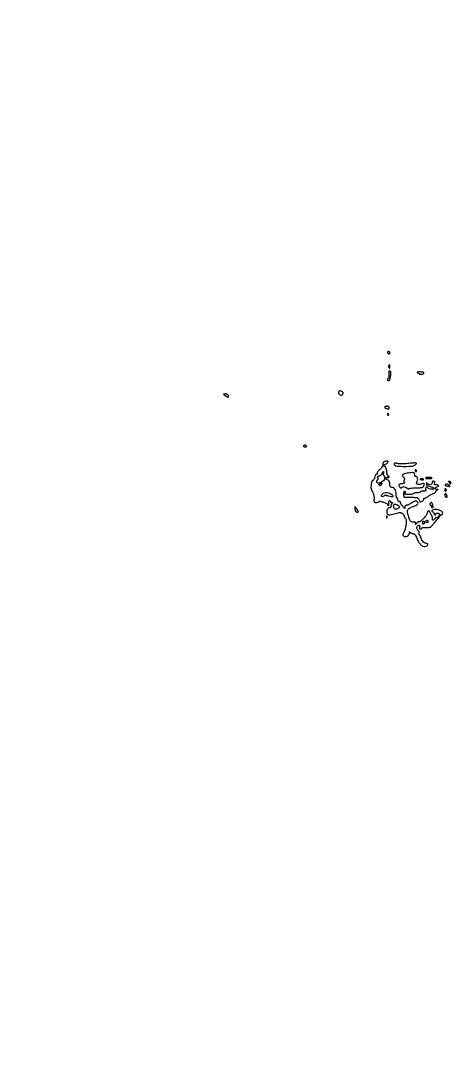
# Model space of a CAD drawing. Extents: x 0 to 4160, y 0 to 3120.
# Drawn here: x 781 to 1270, y 1151 to 2324 of the extents above; entities that cross this region are included whole.
import ezdxf

# ---------------------------------------------------------------- set-up
doc = ezdxf.new("R2010")
doc.units = 0

msp = doc.modelspace()

# ---------------------------------------------------------------- linework, layer by layer
for points in [[(4159.499279, 606.274193, 0.000001), (4159.667734, 974.478125, 0.000057)], [(757.647081, 3119.740147, 0.000002), (520.492565, 3119.487217, 0.4139)], [(1964.75, 0.149832, 0.000016), (2717.930904, 0.232101, 0.000028), (3351.473438, 0.357111)]]:
    msp.add_lwpolyline(points, format="xyb")
for points in [[(1196, 1948.106989, 0.13875), (1196.108626, 1947.723081, 0.061199), (1196.440625, 1947.307216, 0.053891), (1196.926204, 1946.924763, 0.048303), (1197.5, 1946.638374, 0.075244), (1198.114961, 1946.503306, 0.151899), (1198.592642, 1946.617923, 0.166113), (1198.893789, 1946.972145, 0.094119), (1199, 1947.531385, 0.10122), (1198.885371, 1948.091819, 0.098432), (1198.559375, 1948.568594, 0.097416), (1198.072505, 1948.887999, 0.096899), (1197.5, 1949, 0.057609), (1196.926285, 1948.933678, 0.076852), (1196.440625, 1948.737678, 0.095748), (1196.115158, 1948.447641, 0.164455)], [(1197.709436, 1923.129646, -0.025045), (1197.844389, 1921.512401, -0.040769), (1197.777888, 1920.137152, -0.049721), (1197.535867, 1919.099631, -0.173895), (1197.11428, 1918.570629, 0.096953), (1196.278522, 1917.796901, 0.18441), (1196.041161, 1916.925351, 0.23321), (1196.455213, 1916.260589, 0.139777), (1197.369158, 1916, 0.206657), (1197.961367, 1916.255688, 0.067094), (1198.528924, 1917.047906, 0.050917), (1199.015274, 1918.244936, 0.030101), (1199.358152, 1919.75, 0.010695), (1199.8899, 1923.458393, 0.056532), (1199.906482, 1925.508512, 0.142844), (1199.468102, 1926.579177, 0.228456), (1198.595157, 1927, 0.18369), (1197.971829, 1926.763005, 0.156039), (1197.611047, 1926.153629, 0.072693), (1197.520673, 1925.024123, 0.017012)], [(1197.446149, 1932.912868, 0.11056), (1197.2733, 1932.413694, 0.077894), (1197.298536, 1931.818176, 0.072722), (1197.512254, 1931.219746, 0.074436), (1197.887132, 1930.712868, 0.062607), (1198.413659, 1930.303935, 0.339454), (1198.75, 1930.344219, 0.178281), (1198.95293, 1930.770569, 0.02285), (1199, 1931.8, 0.022936), (1198.929611, 1933.333642, 0.217734), (1198.610971, 1933.889506, 0.382301), (1198.138681, 1933.837919, 0.044558)], [(1230, 1925.271109, -0.034436), (1230.617903, 1924.9858, -0.028345), (1231.234114, 1924.601104, -0.029242), (1231.760901, 1924.180975, -0.064877), (1232.094857, 1923.792065, 0.263618), (1233.136825, 1923.255762, 0.050355), (1235.326644, 1923.566122, 0.060022), (1237.206062, 1924.276365, 0.435569), (1237.434072, 1925.106674, 0.187485), (1236.979227, 1925.449982, 0.026468), (1235.813046, 1925.714395, 0.027169), (1234.336342, 1925.886038, 0.020059), (1232.690983, 1925.921053, 0.01301), (1231.172966, 1925.852917, 0.041552), (1230.171726, 1925.697566, 0.22382), (1229.91341, 1925.489797, 0.440623)], [(1012.891663, 1898.941727, 0.027618), (1014.600996, 1897.671203, 0.194467), (1015.596849, 1897.469512, 0.393902), (1016.006242, 1898.023976, 0.063068), (1015.654923, 1899.456872, 0.113574), (1015.25916, 1900.044662, 0.067161), (1014.566558, 1900.536933, 0.061755), (1013.697834, 1900.864354, 0.062999), (1012.781385, 1900.966731), (1010.5, 1900.933461)], [(1141.162208, 1903.695448, 0.129109), (1140.652058, 1902.600267, 0.16351), (1140.812457, 1901.502015, 0.1253), (1141.678864, 1900.51113, 0.062632), (1143.167241, 1899.740201, 0.078001), (1143.887692, 1899.596311, 0.106338), (1144.538497, 1899.708319, 0.112054), (1145.061652, 1900.070464, 0.094207), (1145.417241, 1900.64493, 0.019264), (1145.888344, 1902.029868, 0.168558), (1145.859837, 1902.668381, 0.159711), (1145.441799, 1903.169412, 0.016829), (1144.105005, 1903.943803, 0.044071), (1143.16736, 1904.343899, 0.100189), (1142.405627, 1904.432285, 0.119622), (1141.755794, 1904.215272, 0.07958)], [(1193, 1886.106989, 0.223672), (1193.320729, 1885.425896, 0.05357), (1194.39203, 1884.718556, 0.051123), (1195.760309, 1884.180975, 0.068156), (1197.081787, 1884, 0.16037), (1197.432018, 1884.115298, 0.096657), (1197.730275, 1884.440625, 0.078243), (1197.931713, 1884.926346, 0.05931), (1198, 1885.5, 0.140575), (1197.822179, 1886.11998, 0.118484), (1197.333333, 1886.6, 0.088208), (1196.543379, 1886.90137, 0.04716), (1195.5, 1887, 0.033947), (1194.542413, 1886.934911, 0.051882), (1193.734375, 1886.737678, 0.06743), (1193.178044, 1886.449646, 0.244294)], [(1196, 1878, 0.105053), (1196.081062, 1877.618444, 0.099167), (1196.311086, 1877.29375, 0.09642), (1196.654762, 1877.076123, 0.093332), (1197.059017, 1877, 0.108972), (1197.413961, 1877.078288, 0.182303), (1197.6254, 1877.29375, 0.161196), (1197.656512, 1877.6179, 0.082592), (1197.5, 1878, 0.029505), (1197.231006, 1878.382774, 0.035638), (1196.933975, 1878.70625, 0.038439), (1196.65171, 1878.934461, 0.151918), (1196.440983, 1879, 0.210953), (1196.272352, 1878.92554, 0.081139), (1196.129539, 1878.70625, 0.061769), (1196.032345, 1878.382849, 0.042167)], [(1101, 1842, 0.195654), (1101.155423, 1841.618015, 0.086673), (1101.604836, 1841.29375, 0.066561), (1102.270941, 1841.073608, 0.0466), (1103.059017, 1841, 0.047867), (1103.804599, 1841.071541, 0.104212), (1104.33165, 1841.29375, 0.181468), (1104.558599, 1841.621877, 0.202618), (1104.5, 1842, 0.08825), (1104.157656, 1842.382836, 0.053305), (1103.640225, 1842.70625, 0.051278), (1103.038022, 1842.925833, 0.061875), (1102.440983, 1843, 0.067639), (1101.890182, 1842.925146, 0.08433), (1101.423289, 1842.70625, 0.09965), (1101.111069, 1842.38134, 0.142666)], [(1192.75, 1824.310674, 0.105611), (1192.029695, 1823.948354, 0.090005), (1191.471279, 1823.304917, 0.078193), (1191.118842, 1822.420421, 0.055835), (1191, 1821.359524, -0.091064), (1190.76713, 1820.09152, -0.046245), (1190.050928, 1818.630109, -0.039403), (1188.917719, 1817.065609, -0.027264), (1187.411206, 1815.481027, 0.023535), (1186.084595, 1814.106333, 0.034946), (1185.071413, 1812.775425, 0.037906), (1184.446809, 1811.645654, 0.250776), (1184.485536, 1811.023403, -0.08098), (1184.6467, 1810.633512, -0.217945), (1184.58884, 1810.346343, -0.214628), (1184.332354, 1810.199504, -0.078847), (1183.906015, 1810.225223, 0.247283), (1183.354343, 1810.074194, 0.06504), (1182.752895, 1809.343738, 0.049256), (1182.184678, 1808.198328, 0.029689), (1181.732346, 1806.75, -0.029857), (1181.283334, 1805.313985, -0.041767), (1180.703293, 1804.101562, -0.048247), (1180.086059, 1803.248101, -0.215297), (1179.536585, 1803, 0.249027), (1178.982947, 1802.706028, 0.051763), (1178.446039, 1801.702117, 0.040642), (1177.976159, 1800.217049, 0.022249), (1177.632827, 1798.337836, 0.024188), (1177.411878, 1795.829241, 0.053175), (1177.540195, 1793.910241, 0.05739), (1178.059903, 1792.153748, 0.032691), (1179.059462, 1790.174647, -0.035843), (1179.83836, 1788.608016, -0.02718), (1180.470192, 1786.795298, -0.027785), (1180.877372, 1785.020205, -0.0558), (1180.961241, 1783.586812, 0.004824), (1180.905949, 1782.313345, 0.00483), (1180.875266, 1781.039563, 0.004728), (1180.869743, 1779.927611, 0.019099), (1180.898683, 1779.25, 0.288471), (1181.542006, 1778.390569, 0.080791), (1183.260854, 1778.032645, 0.071309), (1185.228386, 1778.226697, 0.137026), (1186.598648, 1778.998648, -0.257668), (1188.053588, 1779.418649, -0.025006), (1191.714254, 1778.392379, -0.024438), (1195.244748, 1777.014085, -0.295619), (1196, 1775.84831, 0.130699), (1196.086033, 1775.524805, 0.100648), (1196.327995, 1775.249191, 0.088418), (1196.689944, 1775.063814, 0.074375), (1197.116577, 1775, 0.222095), (1197.522036, 1775.189445, 0.112088), (1197.784949, 1775.702744, 0.072403), (1197.869548, 1776.501153, 0.037491), (1197.755249, 1777.5, -0.034313), (1197.61859, 1778.630651, -0.103413), (1197.737416, 1779.394084, -0.16816), (1198.1035, 1779.834309, -0.136816), (1198.697689, 1780, -0.074163), (1199.195129, 1779.925808, -0.150761), (1199.51926, 1779.70625, -0.187819), (1199.621825, 1779.380281, -0.122381), (1199.5, 1779, 0.16427), (1199.412109, 1778.621116, 0.190626), (1199.580225, 1778.29375, 0.123315), (1200.011542, 1778.072343, 0.057278), (1200.640983, 1778, -0.026925), (1201.498867, 1777.95377, -0.26259), (1201.783538, 1777.75, -0.282522), (1201.744874, 1777.414501, -0.030001), (1201.2, 1776.8, 0.062206), (1200.740359, 1776.209158, 0.039117), (1200.3525, 1775.42375, 0.038823), (1200.08791, 1774.577103, 0.056383), (1200, 1773.8, -0.074946), (1199.896331, 1773.112261, -0.088732), (1199.595343, 1772.52875, -0.100686), (1199.147782, 1772.138677, -0.129766), (1198.622445, 1772, 0.147737), (1197.08542, 1771.535714, 0.116968), (1195.895004, 1770.260994, 0.10217), (1195.297383, 1768.425095, 0.089481), (1195.43352, 1766.408855, 0.139868), (1196.344483, 1764.83189, 0.184117), (1197.858449, 1764.183084, 0.065858), (1200.654015, 1764.437649, 0.007355), (1206.882737, 1765.942431, -0.01577), (1209.338675, 1766.492187, -0.069725), (1210.815033, 1766.565263, -0.103236), (1211.95405, 1766.21852, -0.058645), (1213.132737, 1765.379874, -0.027327), (1213.847419, 1764.658289, -0.030499), (1214.451492, 1763.887888, -0.031963), (1214.877974, 1763.176549, -0.119611), (1215, 1762.673753, 0.097445), (1215.098506, 1762.173107, 0.030035), (1215.433646, 1761.476837, 0.028777), (1215.911257, 1760.725422, 0.027965), (1216.476243, 1760.026252, -0.09233), (1217.175778, 1758.888921, -0.07736), (1217.475462, 1757.502456, -0.044434), (1217.414325, 1755.488433, -0.01013), (1216.939776, 1752.106673, -0.015519), (1216.442889, 1749.532876, -0.015599), (1215.788019, 1746.999295, -0.015605), (1215.080418, 1744.830261, -0.058439), (1214.441004, 1743.550304, 0.022282), (1213.679846, 1742.267393, 0.117056), (1213.472271, 1741.480365, 0.167912), (1213.677853, 1740.833908, 0.059433), (1214.355834, 1740.119647, 0.173093), (1216.221161, 1739.438888, 0.111333), (1218.49433, 1739.934358, 0.111276), (1220.335828, 1741.357666, 0.172795), (1221.015313, 1743.225249, -0.02071), (1221.060727, 1744.16779, -0.140397), (1221.227133, 1744.598698, -0.414456), (1221.478677, 1744.6335, -0.08936), (1221.809027, 1744.274761, 0.10078), (1222.281057, 1743.784894, 0.042237), (1223.080307, 1743.328725, 0.039551), (1224.046354, 1742.970445, 0.041195), (1225.043714, 1742.774761, -0.093323), (1226.349286, 1742.374467, -0.099556), (1227.386014, 1741.532551, -0.063811), (1228.32869, 1740.038344, -0.018078), (1229.399554, 1737.5, 0.039638), (1231.357703, 1733.365382, 0.068039), (1233.684125, 1730.351729, 0.088231), (1236.230782, 1728.603809, 0.136134), (1238.853025, 1728.194344, 0.097897), (1240.751447, 1728.8043, 0.190579), (1241.746437, 1730.014528, 0.305483), (1241.419453, 1731.145265, 0.156549), (1239.989939, 1731.725805, -0.131195), (1238.127475, 1732.376435, -0.057395), (1236.130881, 1734.098296, -0.05726), (1234.567946, 1736.241498, -0.124645), (1234.033269, 1738.190983, 0.05491), (1233.942862, 1738.885846, 0.048523), (1233.701967, 1739.575474, 0.051309), (1233.355999, 1740.15849, 0.095068), (1232.95215, 1740.529573, -0.117366), (1232.572985, 1740.910134, -0.063327), (1232.299599, 1741.516754, -0.0577), (1232.166228, 1742.242864, -0.057575), (1232.20215, 1742.980785, 0.092109), (1232.185383, 1743.817531, 0.044254), (1231.875031, 1744.849312, 0.041854), (1231.348334, 1745.90101, 0.046764), (1230.670296, 1746.809008, -0.035749), (1229.78525, 1747.941397, -0.106478), (1229.422318, 1748.850643, -0.117158), (1229.483163, 1749.776431, -0.048166), (1229.970469, 1750.944821, -0.092123), (1230.999097, 1752.229596, -0.28269), (1232.053689, 1752.400804, -0.286589), (1232.671609, 1751.539851, -0.093176), (1232.47329, 1749.915843, 0.046956), (1232.284173, 1749.043503, 0.147015), (1232.385959, 1748.458592, 0.191024), (1232.767014, 1748.118221, 0.088118), (1233.432612, 1748, 0.064784), (1234.031834, 1748.077967, 0.082376), (1234.53958, 1748.306637, 0.098873), (1234.879242, 1748.645786, 0.148336), (1235, 1749.043872, -0.319918), (1235.292953, 1749.454868, -0.04747), (1236.3407, 1749.7084, -0.03604), (1237.890411, 1749.817832, -0.017013), (1239.895477, 1749.746469, 0.017572), (1242.618823, 1749.65259, 0.072667), (1244.244188, 1749.891197, 0.101092), (1245.451406, 1750.538744, 0.05287), (1246.645477, 1751.766925, -0.007996), (1247.610259, 1752.955926, -0.002678), (1249.056796, 1754.662843, -0.002664), (1250.678297, 1756.53528, -0.003042), (1252.25, 1758.308899, 0.00836), (1253.686709, 1759.965342, 0.012008), (1254.898438, 1761.483104, 0.007897), (1255.851509, 1762.779522, 0.155777), (1256, 1763.244572, -0.166576), (1256.09875, 1763.532758, -0.095246), (1256.378114, 1763.778093, -0.076133), (1256.794847, 1763.943934, -0.056753), (1257.287196, 1764, 0.132088), (1257.788551, 1764.134798, 0.09217), (1258.235307, 1764.518125, 0.080849), (1258.559932, 1765.089731, 0.070105), (1258.707257, 1765.763829, 0.21603), (1258.144389, 1767.304208, 0.081513), (1256.250746, 1768.691496, 0.064845), (1253.48684, 1769.669499, 0.052696), (1250.359652, 1770, 0.049591), (1248.078753, 1769.773219, 0.13365), (1246.634477, 1769.050576, 0.358687), (1246.500095, 1768.175392, 0.16856), (1247.436618, 1767.385948, -0.071345), (1248.034297, 1767.052528, -0.06366), (1248.540757, 1766.553054, -0.066843), (1248.883498, 1765.97037, -0.099885), (1249, 1765.393011, 0.070083), (1249.074991, 1764.860624, 0.085896), (1249.29375, 1764.409197, 0.100138), (1249.618662, 1764.107379, 0.138107), (1250, 1764, 0.099038), (1250.381638, 1764.076342, 0.097945), (1250.70625, 1764.29375, 0.097945), (1250.923658, 1764.618362, 0.099038), (1251, 1765, -0.191087), (1251.151477, 1765.381882, -0.088204), (1251.5875, 1765.70625, -0.068025), (1252.234582, 1765.926307, -0.048028), (1253, 1766, -0.060781), (1253.76246, 1765.90697, -0.080926), (1254.403158, 1765.632812, -0.100145), (1254.825898, 1765.226608, -0.159112), (1254.968197, 1764.75, -0.111343), (1254.601346, 1763.296385, -0.058881), (1253.566789, 1761.739849, -0.068277), (1252.382722, 1760.679736, -0.359168), (1251.57612, 1760.757213, 0.212193), (1251.221944, 1760.893451, 0.122434), (1250.776979, 1760.758424, 0.082449), (1250.301602, 1760.355734, 0.048353), (1249.875307, 1759.74167, -0.072398), (1248.975971, 1758.570239, -0.148849), (1247.95803, 1758.045481, -0.322057), (1247.313273, 1758.351137, -0.18097), (1247.180261, 1759.25, 0.147411), (1247.022649, 1761.17814, 0.021995), (1245.423429, 1764.776043, 0.017365), (1243.548942, 1768.232119, 0.345516), (1242.5, 1768.643498, 0.155712), (1242.09139, 1768.363628, 0.049147), (1241.691589, 1767.730303, 0.043653), (1241.359026, 1766.891916, 0.036443), (1241.152218, 1765.956243, -0.126292), (1240.108624, 1763.459617, -0.028501), (1237.106176, 1759.925004, -0.026368), (1233.768047, 1756.771813, -0.17789), (1231.667337, 1756, 0.094182), (1230.9923, 1755.871709, 0.054827), (1230.260554, 1755.485938, 0.052142), (1229.586372, 1754.919351, 0.060147), (1229.080099, 1754.25, -0.005401), (1228.418823, 1753.142346, -0.290923), (1228.208241, 1753.039175, -0.369608), (1228.065847, 1753.191391, -0.006928), (1228.030409, 1754.366631, 0.064569), (1227.910175, 1755.188586, 0.165286), (1227.574076, 1755.677952, 0.163214), (1227.006039, 1755.864805, 0.062582), (1226.171041, 1755.754979, -0.123881), (1224.391252, 1755.738475, -0.106875), (1222.703983, 1756.553881, -0.096929), (1221.380494, 1758.079942, -0.083694), (1220.643748, 1760.072392, 0.015822), (1220.395466, 1761.188865, 0.008493), (1220.022437, 1762.550232, 0.008448), (1219.594517, 1763.927105, 0.013093), (1219.174294, 1765.098609, -0.099929), (1218.696455, 1767.8592, -0.135441), (1219.43363, 1770.26746, -0.124123), (1221.372317, 1772.100972, -0.076571), (1224.328487, 1773.205919, 0.05505), (1228.144651, 1774.448752, 0.130012), (1230.44647, 1776.323144, 0.305389), (1230.509766, 1778.079072, 0.191869), (1228.792717, 1779.343955, 0.087214), (1227.626256, 1779.439573, 0.060443), (1226.329941, 1779.159292, 0.04975), (1224.906922, 1778.50133, 0.029782), (1223.359439, 1777.460586, -0.027552), (1221.972554, 1776.518849, -0.026568), (1220.47398, 1775.722797, -0.027564), (1219.080725, 1775.166214, -0.081416), (1218.066722, 1775, 0.08531), (1216.875836, 1774.795321, 0.170264), (1216.140358, 1774.203348, 0.130173), (1215.817801, 1773.149052, 0.041773), (1215.892862, 1771.5, -0.58281), (1215.728914, 1771.376805, -0.072276), (1215.248235, 1771.675, -0.030861), (1214.471064, 1772.415532, -0.012964), (1213.51625, 1773.5, -0.018672), (1212.556401, 1774.740233, -0.021905), (1211.744705, 1775.985938, -0.021489), (1211.158013, 1777.083959, -0.111402), (1211.004967, 1777.75, 0.119091), (1210.887765, 1778.22678, 0.100228), (1210.560834, 1778.632812, 0.091843), (1210.073279, 1778.905493, 0.081874), (1209.5, 1779, -0.130775), (1208.924246, 1779.153209, -0.10214), (1208.4375, 1779.583333, -0.08892), (1208.111864, 1780.230589, -0.072314), (1208, 1781, 0.046023), (1207.929388, 1781.765515, 0.065959), (1207.718075, 1782.4125, 0.086021), (1207.406908, 1782.849256, 0.197547), (1207.040257, 1783, -0.251786), (1206.676443, 1783.195607, -0.06734), (1206.380952, 1783.807812, -0.051432), (1206.189262, 1784.696551, -0.033156), (1206.143541, 1785.75, 0.046356), (1205.914885, 1789.02386, 0.050967), (1205.084695, 1792.092418, 0.059601), (1203.907249, 1794.326034, 0.278347), (1202.636216, 1794.899225, -0.041048), (1200.836886, 1794.832182, -0.148051), (1199.766593, 1795.209309, -0.174299), (1199.186182, 1796.070711, -0.062027), (1199, 1797.565741, 0.057243), (1198.727273, 1799.94012, 0.068528), (1197.923344, 1802.040419, 0.083828), (1196.768639, 1803.498895, 0.185551), (1195.464816, 1804, -0.094956), (1194.905695, 1804.10715, -0.096892), (1194.43029, 1804.413124, -0.098845), (1194.112041, 1804.869735, -0.103276), (1194, 1805.40638, -0.121219), (1194.138214, 1805.968104, -0.169691), (1194.512551, 1806.318305, -0.120594), (1195.136109, 1806.429127, -0.047946), (1196, 1806.289749, 0.049197), (1196.795948, 1806.16337, 0.093918), (1197.43592, 1806.245827, 0.138651), (1197.844871, 1806.520216, 0.177913), (1198, 1806.942386, 0.085623), (1197.929999, 1807.348164, 0.164461), (1197.727883, 1807.60451, 0.180037), (1197.426617, 1807.672155, 0.104931), (1197.073643, 1807.545514, -0.441692), (1196.671982, 1807.660263, -0.03692), (1196.214135, 1808.784089, -0.030626), (1195.782683, 1810.460973, -0.016577), (1195.448499, 1812.565904, 0.019363), (1195.07376, 1814.844256, 0.031242), (1194.56053, 1816.74141, 0.034589), (1193.974981, 1818.142684, 0.186991), (1193.374855, 1818.686396, -0.098613), (1192.444794, 1819.273388, -0.171864), (1192.035829, 1820.076886, -0.260988), (1192.29496, 1820.725322, -0.171664), (1193.071429, 1821, 0.145345), (1194.068556, 1821.296109, 0.035066), (1195.457373, 1822.346292, 0.033866), (1196.675751, 1823.564303, 0.181412), (1197, 1824.428571, 0.344206), (1196.727537, 1824.777464, 0.068234), (1195.884624, 1824.8693, 0.041188), (1194.558988, 1824.722806, 0.015806)], [(1204.258929, 1822.330693, 0.081854), (1203.735679, 1822.016788, 0.244788), (1203.583001, 1821.642126, 0.146765), (1203.781607, 1821.151471, 0.027339), (1204.4375, 1820.419643, 0.184816), (1207.172626, 1819.198568, 0.013294), (1215.617282, 1818.963774, 0.014637), (1224.016466, 1819.199535, 0.149083), (1227.25, 1820.392046, 0.052807), (1228.748388, 1821.801494, 0.478609), (1228.606979, 1822.568498, 0.140407), (1227.14735, 1822.889861, 0.011718), (1223.25, 1822.554975, -0.00598), (1217.214745, 1821.966552, -0.015144), (1212.813933, 1821.724512, -0.019945), (1209.588892, 1821.773622, -0.065502), (1207.5, 1822.166542, 0.035623), (1206.643145, 1822.381256, 0.030937), (1205.722935, 1822.485179, 0.03218), (1204.875855, 1822.473544, 0.074875)], [(1191.52671, 1811.084157, 0.055621), (1191.371574, 1810.303639, 0.06322), (1191.402963, 1809.54216, 0.072852), (1191.606409, 1808.913363, 0.140631), (1191.959323, 1808.52514, -0.126354), (1192.359218, 1808.109293, -0.046658), (1192.694301, 1807.361403, -0.042527), (1192.923094, 1806.43835, -0.039512), (1193, 1805.466663, -0.164303), (1192.381279, 1803.63463, -0.071719), (1190.527256, 1801.814368, -0.066978), (1188.046347, 1800.461422, -0.091631), (1185.54966, 1800, -0.192073), (1184.557305, 1800.395811, -0.168661), (1184.041845, 1801.391814, -0.146466), (1184.222292, 1802.606559, -0.145741), (1185.040677, 1803.52514, 0.138629), (1185.394272, 1803.911056, 0.07326), (1185.600142, 1804.532375, 0.063801), (1185.634903, 1805.283072, 0.056604), (1185.483862, 1806.050845, -0.07404), (1185.333968, 1806.982513, -0.164588), (1185.553611, 1807.657628, -0.131398), (1186.186352, 1808.157587, -0.040397), (1187.348702, 1808.551383, 0.061675), (1188.327664, 1808.93007, 0.053816), (1189.234852, 1809.55047, 0.056644), (1189.939207, 1810.306115, 0.095624), (1190.311897, 1811.084694, -0.030346), (1190.552056, 1811.818101, -0.042062), (1190.859803, 1812.437379, -0.048577), (1191.185585, 1812.872795, -0.210887), (1191.473768, 1813, -0.313479), (1191.680701, 1812.856123, -0.0822), (1191.761985, 1812.437221, -0.053896), (1191.712367, 1811.818782, -0.029905)], [(1218.609851, 1811.263176, 0.038578), (1215.362836, 1810.673198, 0.12306), (1213.445501, 1809.621409, 0.279259), (1213.07624, 1808.33495, 0.171953), (1214.001475, 1806.998937, -0.055064), (1214.847737, 1806.234655, -0.119373), (1215.256489, 1805.465763, -0.110659), (1215.284322, 1804.555684, -0.043396), (1214.939444, 1803.340726, 0.025464), (1214.585612, 1802.245202, 0.101056), (1214.543386, 1801.54297, 0.204535), (1214.784025, 1801.145925, 0.153673), (1215.274751, 1800.984687, -0.523533), (1215.537676, 1800.595133, -0.188394), (1214.986435, 1799.99542, -0.046539), (1213.063199, 1799.266995, -0.065654), (1211.25, 1799.015313, 0.11968), (1209.797123, 1798.65201, 0.22304), (1209.079439, 1797.705274, 0.186437), (1209.288839, 1796.398567, 0.087858), (1210.410972, 1795.073886, 0.043282), (1211.081807, 1794.608797, 0.115588), (1211.63606, 1794.443671, 0.160707), (1212.092663, 1794.564792, 0.110253), (1212.469989, 1794.951442, -0.174408), (1213.477943, 1795.753084, -0.099814), (1215.038184, 1795.953206, -0.090592), (1216.691773, 1795.527286, -0.111784), (1217.950668, 1794.559441, 0.076479), (1218.522121, 1794.05274, 0.06736), (1219.244138, 1793.714384, 0.069991), (1220.001217, 1793.589127, 0.097966), (1220.6751, 1793.705566, -0.048203), (1222.009666, 1794.075028, -0.020435), (1223.85218, 1794.321317, -0.010277), (1226.813279, 1794.533297, -0.001595), (1232.682612, 1794.813613, 0.022201), (1234.807472, 1795.00307, 0.076077), (1236.133991, 1795.391973, 0.115002), (1236.977598, 1796.054909, 0.092367), (1237.523918, 1797.075361, 0.041758), (1237.921409, 1798.821184, 0.31694), (1237.557452, 1799.5316, 0.189514), (1236.545021, 1799.642302, 0.01744), (1234.086394, 1798.880273, -0.058787), (1231.405123, 1798.286342, -0.1863), (1229.663514, 1798.764269, -0.272924), (1229.097388, 1800.096866, -0.107183), (1229.797898, 1802.047991, 0.130411), (1230.358405, 1803.867118, 0.092281), (1230.049125, 1805.99236, 0.133951), (1229.111434, 1807.378181, 0.32673), (1227.949827, 1807.468991, -0.279348), (1227.590841, 1807.465844, -0.147528), (1227.279012, 1807.806116, -0.076624), (1227.067354, 1808.500373, -0.035757), (1227, 1809.440983, 0.078277), (1226.749817, 1811.029255, 0.267217), (1226.003374, 1811.705495, 0.075758), (1224.321902, 1811.810953, 0.003507)], [(1227.5, 1814, 0.029505), (1227.768994, 1813.617226, 0.035638), (1228.066025, 1813.29375, 0.038439), (1228.34829, 1813.065539, 0.151918), (1228.559017, 1813, 0.210953), (1228.727648, 1813.07446, 0.081139), (1228.870461, 1813.29375, 0.061769), (1228.967655, 1813.617151, 0.042167), (1229, 1814, 0.105053), (1228.918938, 1814.381556, 0.099167), (1228.688914, 1814.70625, 0.09642), (1228.345238, 1814.923877, 0.093332), (1227.940983, 1815, 0.108972), (1227.586039, 1814.921712, 0.182303), (1227.3746, 1814.70625, 0.161196), (1227.343488, 1814.3821, 0.082592)], [(1189.361626, 1798.5, -0.081267), (1188.783927, 1797.51082, -0.171219), (1188.031514, 1797.058898, -0.198025), (1187.242198, 1797.210092, -0.10968), (1186.546774, 1797.924318, -0.183658), (1186.471988, 1798.312541, -0.13522), (1186.660981, 1798.712149, -0.095139), (1187.105169, 1799.064426, -0.056469), (1187.737757, 1799.308317, 0.002905), (1188.428732, 1799.492851, 0.004012), (1189.046559, 1799.667042, 0.002552), (1189.563357, 1799.820099, 0.048739), (1189.718615, 1799.883999, -0.621315), (1189.771813, 1799.845694, -0.021827), (1189.703929, 1799.5253, -0.018984), (1189.567179, 1799.067715, -0.009511)], [(1246.875, 1801.5, 0.020331), (1246.818738, 1801.228482, 0.005166), (1246.75, 1800.78371, 0.005259), (1246.682032, 1800.273687, 0.005301), (1246.625, 1799.763695, -0.22184), (1245.985823, 1798.691012, -0.13555), (1244.564155, 1798.208257, -0.113511), (1242.890243, 1798.492424, -0.137153), (1241.642023, 1799.474885, 0.010795), (1240.898595, 1800.446829, 0.288067), (1240.603963, 1800.549495, 0.315208), (1240.403411, 1800.327391, 0.012141), (1240.287299, 1799.163898, 0.123541), (1240.461534, 1798.152819, 0.133598), (1241.090737, 1797.378086, 0.075469), (1242.34725, 1796.736003, 0.018773), (1244.569768, 1796.086749, -0.019622), (1246.267187, 1795.587763, -0.029435), (1247.698619, 1795.009375, -0.029078), (1248.752628, 1794.432204, -0.25845), (1249, 1793.985602, -0.365136), (1248.293745, 1793.147428, -0.060649), (1246.018736, 1793.035253, -0.054985), (1243.507876, 1793.496671, -0.147678), (1242.009138, 1794.48899, 0.101315), (1240.876205, 1795.397921, 0.265762), (1239.871781, 1795.352364, 0.242195), (1239.334215, 1794.436396, 0.090952), (1239.52671, 1792.915843, -0.063519), (1239.708745, 1791.918108, -0.242272), (1239.457717, 1791.358678, -0.147969), (1238.732333, 1791.069105, -0.021506), (1237.126405, 1791, 0.030709), (1235.929463, 1790.926417, 0.036584), (1234.820195, 1790.70625, 0.039668), (1233.937633, 1790.385727, 0.148468), (1233.5, 1790, -0.158284), (1233.044084, 1789.61344, -0.036095), (1232.070061, 1789.29375, -0.033884), (1230.840047, 1789.073436, -0.02738), (1229.5, 1789, 0.02738), (1228.159953, 1788.926564, 0.033884), (1226.929939, 1788.70625, 0.036095), (1225.955916, 1788.38656, 0.158284), (1225.5, 1788, -0.189296), (1224.97928, 1787.609821, -0.023671), (1223.576132, 1787.29375, -0.025183), (1221.802932, 1787.072973, -0.018381), (1219.818538, 1787, -0.007919), (1217.047118, 1787.043894, -0.079186), (1215.912096, 1787.261848, -0.345497), (1215.630801, 1787.7128, -0.147335), (1215.926114, 1788.410972, 0.048135), (1216.356187, 1789.044315, 0.101754), (1216.529414, 1789.609265, 0.141783), (1216.441324, 1790.074898, 0.138006), (1216.117657, 1790.427284, 0.186786), (1215.308617, 1790.578067, 0.249084), (1214.734302, 1790.119982, 0.090851), (1214.435401, 1788.832221, 0.018874), (1214.414121, 1786.5, 0.028245), (1214.532102, 1785.116857, 0.100636), (1214.828816, 1784.283799, 0.180146), (1215.317127, 1783.895685, 0.140276), (1216, 1783.870841, -0.044465), (1216.852753, 1784.002772, -0.009047), (1218.38125, 1784.073943, -0.00947), (1220.167183, 1784.090903, -0.008753), (1222, 1784.041498, 0.001039), (1223.873787, 1783.962045, 0.000984), (1225.782664, 1783.888839, 0.000976), (1227.472511, 1783.830666, 0.003451), (1228.558005, 1783.802918, -0.101109), (1229.499624, 1783.592166, -0.073917), (1230.404588, 1783.01302, -0.063656), (1231.216331, 1782.1001, -0.045767), (1231.880889, 1780.906962, 0.017384), (1232.726029, 1779.163997, 0.190201), (1233.306101, 1778.666783, 0.209618), (1234.038534, 1778.725893, 0.021568), (1235.564297, 1779.634086, 0.034377), (1236.450437, 1780.306009, 0.051747), (1237.110695, 1781.014886, 0.066546), (1237.471771, 1781.654979, 0.237912), (1237.432397, 1782.109384, -0.15229), (1237.345684, 1782.447125, -0.191564), (1237.479078, 1782.738382, -0.13037), (1237.836427, 1782.935226, -0.06113), (1238.364258, 1783, 0.099246), (1239.119302, 1783.151361, 0.02581), (1240.241477, 1783.689697, 0.0252), (1241.482266, 1784.44923, 0.023365), (1242.673275, 1785.347906, -0.028417), (1243.956675, 1786.296115, -0.020829), (1245.477462, 1787.203264, -0.021168), (1246.994314, 1787.943224, -0.043066), (1248.25, 1788.366958, 0.045531), (1249.302199, 1788.727801, 0.056536), (1250.192188, 1789.254444, 0.067196), (1250.800169, 1789.857663, 0.165265), (1251, 1790.445728, -0.113362), (1251.131433, 1791.017982, -0.075666), (1251.514062, 1791.574201, -0.069942), (1252.081115, 1792.030441, -0.070682), (1252.75, 1792.310674, 0.01159), (1253.5883, 1792.550633, 0.541772), (1253.62878, 1792.693656, 0.197309), (1253.392295, 1792.812001, 0.005718), (1252.25, 1792.883999, -0.087314), (1250.673389, 1793.246004, -0.277481), (1250.062208, 1794.085013, -0.271878), (1250.512226, 1795.03426, -0.085557), (1252, 1795.710251, 0.062392), (1253.581842, 1796.342793, 0.339365), (1253.927594, 1797.135184, 0.285099), (1253.242339, 1797.802897, 0.054296), (1251.432612, 1798, -0.029068), (1250.095132, 1798.077822, -0.173277), (1249.478341, 1798.382939, -0.222505), (1249.280875, 1798.958713, -0.050002), (1249.5, 1800, 0.042184), (1249.710381, 1800.92767, 0.144755), (1249.619739, 1801.532245, 0.197727), (1249.242687, 1801.879337, 0.088639), (1248.567388, 1802, 0.02998), (1247.95804, 1801.963431, 0.041871), (1247.423701, 1801.853125, 0.048387), (1247.02703, 1801.692862, 0.21449)], [(1233, 1804.616631, 0.269386), (1233.102864, 1804.439563, 0.023188), (1233.5875, 1804.192243, 0.025621), (1234.233613, 1803.938458, 0.016817), (1235, 1803.710251, 0.040966), (1235.766322, 1803.575635, 0.070464), (1236.4125, 1803.607123, 0.106581), (1236.842465, 1803.789795, 0.24384), (1237, 1804.09362, 0.206609), (1236.850443, 1804.440102, 0.082769), (1236.4125, 1804.733751, 0.063112), (1235.765641, 1804.933456, 0.043375), (1235, 1805, 0.018041), (1234.233356, 1804.972329, 0.029316), (1233.5875, 1804.887385, 0.029396), (1233.109555, 1804.766282, 0.326917)], [(1239.345492, 1805.75, 0.467694), (1239.441906, 1805.460385, 0.044458), (1240.259421, 1805.220313, 0.032454), (1241.518754, 1805.053251, 0.016752), (1243.10765, 1805, 0.016718), (1244.678543, 1805.052538, 0.036432), (1245.871726, 1805.220313, 0.068728), (1246.540376, 1805.464212, 0.50457), (1246.583333, 1805.75, 0.120882), (1246.104155, 1806.04037, 0.026864), (1245.168824, 1806.279687, 0.026407), (1244.029324, 1806.444888, 0.022797), (1242.821175, 1806.5, 0.023116), (1241.633885, 1806.445079, 0.030028), (1240.557678, 1806.279687, 0.0307), (1239.708088, 1806.040979, 0.172155)], [(1261.5, 1798, 0.129188), (1261.383854, 1797.619987, 0.189593), (1261.49745, 1797.29375, 0.145756), (1261.839495, 1797.073778, 0.070627), (1262.359196, 1797, -0.035027), (1263.055421, 1796.951166, -0.016675), (1263.940576, 1796.796124, -0.016438), (1264.858848, 1796.571777, -0.022425), (1265.668213, 1796.305954, 0.005754), (1266.832498, 1795.880075, 0.470146), (1266.97782, 1795.967146, 0.234212), (1266.903789, 1796.199779, 0.003146), (1265.821429, 1797.305954, 0.044935), (1264.471898, 1798.443056, 0.113261), (1263.288031, 1798.922519, 0.165732), (1262.296364, 1798.753075, 0.130613)], [(1265.756231, 1801.335642, -0.07888), (1266.193455, 1801.073164, -0.105417), (1266.477402, 1800.709292, -0.121773), (1266.564193, 1800.302558, -0.131107), (1266.447214, 1799.91459, 0.092807), (1266.312451, 1799.565579, 0.171257), (1266.359094, 1799.268661, 0.174358), (1266.580506, 1799.070312, 0.096615), (1266.940983, 1799, 0.140337), (1267.344827, 1799.115626, 0.099915), (1267.688914, 1799.440625, 0.085131), (1267.920655, 1799.926682, 0.06887), (1268, 1800.5, 0.117584), (1267.865052, 1801.065902, 0.105533), (1267.485938, 1801.536184, 0.097345), (1266.918248, 1801.837493, 0.084943), (1266.25, 1801.921053, 0.020483), (1265.576253, 1801.862938, 0.187944), (1265.323011, 1801.725065, 0.449603), (1265.348598, 1801.549057, 0.04958)], [(1201.257338, 1786.97488, -0.097726), (1202.333229, 1785.486606, -0.409635), (1201.994368, 1784.54801, -0.164354), (1200.31231, 1784.343542, -0.035551), (1197.453954, 1785.152811, 0.02191), (1195.602152, 1785.732063, 0.0611), (1194.255658, 1785.918109, 0.080394), (1193.128542, 1785.753303, 0.063238), (1192.006144, 1785.23591, -0.086822), (1190.458934, 1784.608879, -0.322247), (1189.548867, 1785.006211, -0.2483), (1189.492332, 1786.161202, -0.067665), (1190.515565, 1787.747189, -0.160035), (1192.514007, 1788.959614, -0.07507), (1195.563067, 1789.198183, -0.070589), (1198.771671, 1788.505168, -0.099416)], [(1261, 1792.559017, 0.062283), (1261.074545, 1791.962904, 0.080552), (1261.29375, 1791.457961, 0.097988), (1261.618621, 1791.120018, 0.153634), (1262, 1791, 0.092995), (1262.381732, 1791.071618, 0.096318), (1262.70625, 1791.276414, 0.099231), (1262.923444, 1791.581949, 0.105429), (1263, 1791.940983, 0.089642), (1262.926698, 1792.346558, 0.053229), (1262.70625, 1792.7871, 0.051032), (1262.382515, 1793.193797, 0.06081), (1262, 1793.5, 0.139169), (1261.620352, 1793.607943, 0.191142), (1261.29375, 1793.478525, 0.138808), (1261.073267, 1793.110654, 0.066118)], [(1261, 1786.559017, 0.120085), (1261.259177, 1785.49544, 0.091782), (1261.997009, 1784.546915, 0.116311), (1262.883805, 1784.068129, 0.268399), (1263.59007, 1784.256736, 0.251656), (1263.823199, 1785.031388, 0.056284), (1263.383228, 1786.389922, 0.056021), (1262.646239, 1787.626204, 0.234486), (1261.893011, 1788, 0.15858), (1261.552406, 1787.889187, 0.097032), (1261.262322, 1787.576711, 0.078855), (1261.066453, 1787.110074, 0.060079)], [(1159.317651, 1770.50974, 0.041316), (1159.523492, 1769.210817, 0.073011), (1159.930812, 1768.207118, 0.093096), (1160.521804, 1767.529104, 0.120061), (1161.270537, 1767.186416, 0.102422), (1162.46421, 1767.202984, 0.369884), (1162.886057, 1767.764597, 0.129882), (1162.492903, 1768.940548, 0.01916), (1161.024878, 1771), (1159.094228, 1773.5)], [(1208.55887, 1774.561829, -0.01631), (1209.766551, 1773.60452, -0.225629), (1209.989859, 1773.109915, -0.212129), (1209.754258, 1772.606593, -0.01435), (1208.5, 1771.579311, -0.069377), (1206.541461, 1770.460498, -0.17331), (1204.918343, 1770.399978, -0.19808), (1203.767182, 1771.363775, -0.092197), (1203.183578, 1773.258551, -0.03102), (1203.110959, 1774.630182, -0.127664), (1203.325482, 1775.426714, -0.184991), (1203.845824, 1775.854351, -0.080692), (1204.742448, 1776, -0.059602), (1205.600437, 1775.89736, -0.030573), (1206.63708, 1775.577537, -0.029881), (1207.678194, 1775.112448, -0.039465)], [(1244.381966, 1776.809017, 0.088972), (1244.190642, 1776.324523, 0.118107), (1244.207877, 1775.852632, 0.128568), (1244.43188, 1775.467999, 0.117017), (1244.822949, 1775.225684, -0.103266), (1245.272899, 1774.963527, -0.070365), (1245.654241, 1774.507961, -0.066656), (1245.91192, 1773.936067, -0.072681), (1246, 1773.333333, 0.073168), (1246.080416, 1772.786749, 0.116315), (1246.315781, 1772.379219, 0.144855), (1246.6662, 1772.174957, 0.14138), (1247.075, 1772.191667, 0.060785), (1247.473919, 1772.381018, 0.074062), (1247.786447, 1772.650977, 0.087852), (1247.967802, 1772.956815, 0.147968), (1247.987373, 1773.252085, 0.01729), (1247.127719, 1776.455256, 0.124485), (1246.306079, 1777.812167, 0.359807), (1245.411789, 1777.890943, 0.10395)], [(1195.078947, 1761.416667, 0.018894), (1195.137993, 1760.670344, 0.168741), (1195.279315, 1760.37858, 0.470617), (1195.461564, 1760.395823, 0.054073), (1195.683114, 1760.8125, 0.051402), (1195.839148, 1761.359369, 0.05415), (1195.876576, 1761.916927, 0.060344), (1195.797407, 1762.402231, 0.126455), (1195.604167, 1762.729167, 0.296942), (1195.385309, 1762.77538, 0.208169), (1195.200665, 1762.592839, 0.077125), (1195.089945, 1762.112848, 0.028489)], [(1238, 1755.559017, -0.061875), (1237.925833, 1754.961978, -0.051278), (1237.70625, 1754.359775, -0.053305), (1237.382836, 1753.842344, -0.08825), (1237, 1753.5, -0.202618), (1236.621877, 1753.441401, -0.181468), (1236.29375, 1753.66835, -0.104212), (1236.071541, 1754.195401, -0.047867), (1236, 1754.940983, -0.0466), (1236.073608, 1755.729059, -0.066561), (1236.29375, 1756.395164, -0.086673), (1236.618015, 1756.844577, -0.195654), (1237, 1757, -0.142666), (1237.38134, 1756.888931, -0.09965), (1237.70625, 1756.576711, -0.08433), (1237.925146, 1756.109818, -0.067639)], [(1242, 1756.5, -0.064853), (1241.925306, 1755.926543, -0.082425), (1241.70625, 1755.440625, -0.098894), (1241.381354, 1755.115568, -0.148195), (1241, 1755, -0.148195), (1240.618646, 1755.115568, -0.098894), (1240.29375, 1755.440625, -0.082425), (1240.074694, 1755.926543, -0.064853), (1240, 1756.5, -0.064853), (1240.074694, 1757.073457, -0.082425), (1240.29375, 1757.559375, -0.098894), (1240.618646, 1757.884432, -0.148195), (1241, 1758, -0.148195), (1241.381354, 1757.884432, -0.098894), (1241.70625, 1757.559375, -0.082425), (1241.925306, 1757.073457, -0.064853)]]:
    msp.add_lwpolyline(points, format="xyb", close=True)

doc.saveas('drawing.dxf')
